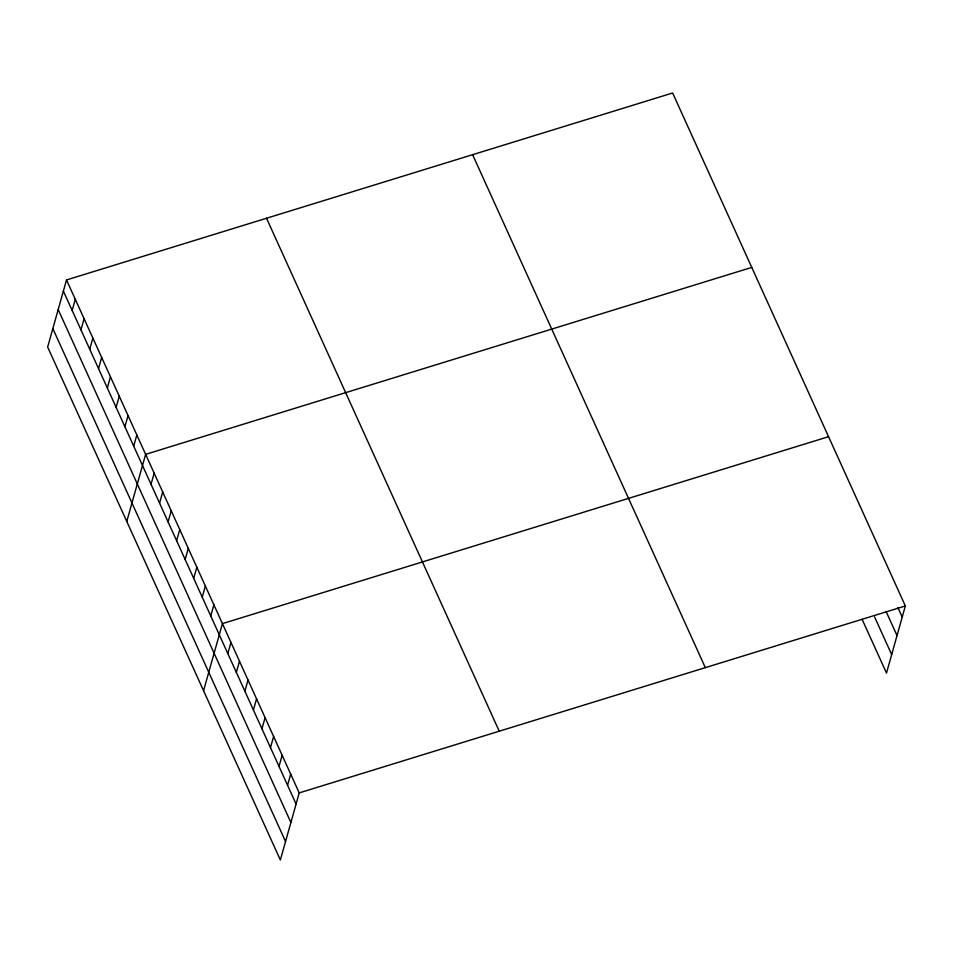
<?xml version="1.0" encoding="UTF-8"?>
<svg xmlns="http://www.w3.org/2000/svg" width="953" height="953" viewBox="0 0 953 953"><rect width="100%" height="100%" fill="white"/><g stroke="black" fill="none" stroke-linecap="round" stroke-linejoin="round"><path stroke-width="1.43" d="M66.507 279.944L47.65 347.047L280.361 859.999L299.218 792.896L66.507 279.944L672.639 93.001L905.35 605.953L886.493 673.056L862.108 619.319M72.166 310.475L75.299 299.325M80.957 329.845L84.09 318.695M89.749 349.227L92.882 338.077M98.54 368.608L101.673 357.458M107.332 387.978L110.465 376.828M116.123 407.36L119.256 396.21M124.914 426.741L128.047 415.591M133.706 446.123L136.839 434.973M126.773 521.446L145.63 454.343L751.762 267.412M151.027 484.303L154.16 473.153M159.568 503.113L162.701 491.962M168.097 521.922L171.23 510.772M176.627 540.732L179.76 529.582M185.156 559.542L188.289 548.392M193.697 578.34L196.83 567.19M202.227 597.15L205.36 586M210.756 615.96L213.889 604.81M203.561 690.722L222.43 623.619L828.562 436.688M227.827 653.579L230.96 642.429M236.356 672.389L239.489 661.239M244.885 691.199L248.018 680.049M253.427 710.009L256.56 698.859M261.956 728.807L265.089 717.657M270.485 747.617L273.618 736.466M279.015 766.426L282.148 755.276M287.556 785.236L290.689 774.086M299.218 792.896L905.35 605.953M897.952 607.704L902.217 617.103M886.052 611.385L897.023 635.568M874.616 616.984L891.674 654.592M472.617 154.696L705.327 667.648M266.53 218.249L499.241 731.201M63.374 291.094L296.085 804.046M58.193 309.558L290.891 822.51M52.844 328.582L285.543 841.535"/></g></svg>
